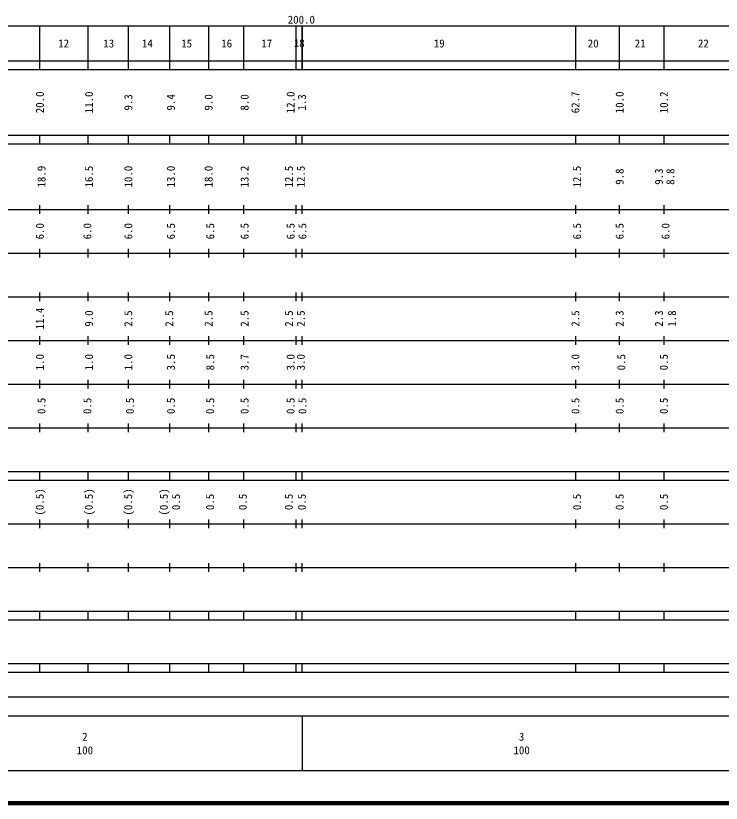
# Model space of a CAD drawing. Units: millimetres on the paper, enlarged 1000 times. Extents: x 40000 to 680000, y 20000 to 380000.
# Drawn here: x 202453 to 364000, y 20000 to 200342 of the extents above; entities that cross this region are included whole.
import ezdxf
from ezdxf.enums import TextEntityAlignment as Align

# ---------------------------------------------------------------- set-up
doc = ezdxf.new("R2010")
doc.units = ezdxf.units.MM
doc.header["$LTSCALE"] = 1000
doc.layers.add('M-TTL', color=2, linetype='Continuous', lineweight=140)
doc.layers.add('M-TTL-BAND', color=7, linetype='Continuous', lineweight=25)
doc.styles.add('ＭＳ ゴシック', font='')
doc.styles.get('ＭＳ ゴシック').set_extended_font_data('MS Gothic')

msp = doc.modelspace()

# ---------------------------------------------------------------- linework, layer by layer
at = {"layer": 'M-TTL'}
msp.add_line((40000, 20000), (680000, 20000), dxfattribs=at)
at = {"layer": 'M-TTL-BAND'}
for p, q in [((68000, 198000), (579000, 198000)), ((208000, 188000), (208000, 198000)), ((219000, 188000), (219000, 198000)), ((228300, 188000), (228300, 198000)), ((237700, 188000), (237700, 198000)), ((246700, 188000), (246700, 198000)), ((254700, 188000), (254700, 198000)), ((266700, 188000), (266700, 198000)), ((268000, 198000), (268000, 188000)), ((268000, 188000), (268000, 198000)), ((330700, 188000), (330700, 198000)), ((340700, 188000), (340700, 198000)), ((350900, 188000), (350900, 198000)), ((40000, 190000), (579000, 190000)), ((40000, 188000), (579000, 188000)), ((40000, 173000), (579000, 173000)), ((208000, 171000), (208000, 173000)), ((219000, 171000), (219000, 173000)), ((228300, 171000), (228300, 173000)), ((237700, 171000), (237700, 173000)), ((246700, 171000), (246700, 173000)), ((254700, 171000), (254700, 173000)), ((266700, 171000), (266700, 173000)), ((268000, 171000), (268000, 173000)), ((330700, 171000), (330700, 173000)), ((340700, 171000), (340700, 173000)), ((350900, 171000), (350900, 173000)), ((40000, 171000), (579000, 171000)), ((208000, 155000), (208000, 157000)), ((219000, 155000), (219000, 157000)), ((228300, 155000), (228300, 157000)), ((237700, 155000), (237700, 157000)), ((246700, 155000), (246700, 157000)), ((254700, 155000), (254700, 157000)), ((266700, 155000), (266700, 157000)), ((268000, 155000), (268000, 157000)), ((330700, 155000), (330700, 157000)), ((340700, 155000), (340700, 157000)), ((350900, 155000), (350900, 157000)), ((40000, 156000), (579000, 156000)), ((208000, 145000), (208000, 147000)), ((219000, 145000), (219000, 147000)), ((228300, 145000), (228300, 147000)), ((237700, 145000), (237700, 147000)), ((246700, 145000), (246700, 147000)), ((254700, 145000), (254700, 147000)), ((266700, 145000), (266700, 147000)), ((268000, 145000), (268000, 147000)), ((330700, 145000), (330700, 147000)), ((340700, 145000), (340700, 147000)), ((350900, 145000), (350900, 147000)), ((46000, 146000), (579000, 146000)), ((52000, 136000), (579000, 136000)), ((208000, 135000), (208000, 137000)), ((219000, 135000), (219000, 137000)), ((228300, 135000), (228300, 137000)), ((237700, 135000), (237700, 137000)), ((246700, 135000), (246700, 137000)), ((254700, 135000), (254700, 137000)), ((266700, 135000), (266700, 137000)), ((268000, 135000), (268000, 137000)), ((330700, 135000), (330700, 137000)), ((340700, 135000), (340700, 137000)), ((350900, 135000), (350900, 137000)), ((208000, 125000), (208000, 127000)), ((219000, 125000), (219000, 127000)), ((228300, 125000), (228300, 127000)), ((237700, 125000), (237700, 127000)), ((246700, 125000), (246700, 127000)), ((254700, 125000), (254700, 127000)), ((266700, 125000), (266700, 127000)), ((268000, 125000), (268000, 127000)), ((330700, 125000), (330700, 127000)), ((340700, 125000), (340700, 127000)), ((350900, 125000), (350900, 127000)), ((46000, 126000), (579000, 126000)), ((52000, 116000), (579000, 116000)), ((208000, 115000), (208000, 117000)), ((219000, 115000), (219000, 117000)), ((228300, 115000), (228300, 117000)), ((237700, 115000), (237700, 117000)), ((246700, 115000), (246700, 117000)), ((254700, 115000), (254700, 117000)), ((266700, 115000), (266700, 117000)), ((268000, 115000), (268000, 117000)), ((330700, 115000), (330700, 117000)), ((340700, 115000), (340700, 117000)), ((350900, 115000), (350900, 117000)), ((208000, 105000), (208000, 107000)), ((219000, 105000), (219000, 107000)), ((228300, 105000), (228300, 107000)), ((237700, 105000), (237700, 107000)), ((246700, 105000), (246700, 107000)), ((254700, 105000), (254700, 107000)), ((266700, 105000), (266700, 107000)), ((268000, 105000), (268000, 107000)), ((330700, 105000), (330700, 107000)), ((340700, 105000), (340700, 107000)), ((350900, 105000), (350900, 107000)), ((46000, 106000), (579000, 106000)), ((40000, 96000), (579000, 96000)), ((208000, 94000), (208000, 96000)), ((219000, 94000), (219000, 96000)), ((228300, 94000), (228300, 96000)), ((237700, 94000), (237700, 96000)), ((246700, 94000), (246700, 96000)), ((254700, 94000), (254700, 96000)), ((266700, 94000), (266700, 96000)), ((268000, 94000), (268000, 96000)), ((330700, 94000), (330700, 96000)), ((340700, 94000), (340700, 96000)), ((350900, 94000), (350900, 96000)), ((40000, 94000), (579000, 94000)), ((208000, 83000), (208000, 85000)), ((219000, 83000), (219000, 85000)), ((228300, 83000), (228300, 85000)), ((237700, 83000), (237700, 85000)), ((246700, 83000), (246700, 85000)), ((254700, 83000), (254700, 85000)), ((266700, 83000), (266700, 85000)), ((268000, 83000), (268000, 85000)), ((330700, 83000), (330700, 85000)), ((340700, 83000), (340700, 85000)), ((350900, 83000), (350900, 85000)), ((49000, 84000), (579000, 84000)), ((40000, 74000), (579000, 74000)), ((208000, 73000), (208000, 75000)), ((219000, 73000), (219000, 75000)), ((228300, 73000), (228300, 75000)), ((237700, 73000), (237700, 75000)), ((246700, 73000), (246700, 75000)), ((254700, 73000), (254700, 75000)), ((266700, 73000), (266700, 75000)), ((268000, 73000), (268000, 75000)), ((330700, 73000), (330700, 75000)), ((340700, 73000), (340700, 75000)), ((350900, 73000), (350900, 75000)), ((40000, 64000), (579000, 64000)), ((208000, 62000), (208000, 64000)), ((219000, 62000), (219000, 64000)), ((228300, 62000), (228300, 64000)), ((237700, 62000), (237700, 64000)), ((246700, 62000), (246700, 64000)), ((254700, 62000), (254700, 64000)), ((266700, 62000), (266700, 64000)), ((268000, 62000), (268000, 64000)), ((330700, 62000), (330700, 64000)), ((340700, 62000), (340700, 64000)), ((350900, 62000), (350900, 64000)), ((40000, 62000), (579000, 62000)), ((40000, 52000), (579000, 52000)), ((208000, 50000), (208000, 52000)), ((219000, 50000), (219000, 52000)), ((228300, 50000), (228300, 52000)), ((237700, 50000), (237700, 52000)), ((246700, 50000), (246700, 52000)), ((254700, 50000), (254700, 52000)), ((266700, 50000), (266700, 52000)), ((268000, 50000), (268000, 52000)), ((330700, 50000), (330700, 52000)), ((340700, 50000), (340700, 52000)), ((350900, 50000), (350900, 52000)), ((40000, 50000), (579000, 50000)), ((70774, 44406), (553522, 44406)), ((40000, 40000), (579000, 40000)), ((268000, 40000), (268000, 27500)), ((68000, 27500), (579000, 27500))]:
    msp.add_line(p, q, dxfattribs=at)

# ---------------------------------------------------------------- texts
at = {"layer": 'M-TTL-BAND', "style": 'ＭＳ ゴシック'}
for s, p in [('200.0', (267844, 199445)), ('12', (213420, 194000)), ('13', (223754, 194000)), ('14', (232587, 194000)), ('15', (241588, 194000)), ('16', (250755, 194000)), ('17', (259922, 194000)), ('18', (267366, 194072)), ('19', (299423, 194000)), ('20', (334674, 194000)), ('21', (345425, 194000)), ('22', (359913, 194000)), ('2', (218288, 35238)), ('3', (318288, 35238)), ('100', (218288, 32131)), ('100', (318288, 32131))]:
    msp.add_text(s, height=1833, dxfattribs=at).set_placement(p, align=Align.MIDDLE_CENTER)
for s, p in [('20.0', (207969, 180500)), ('11.0', (219219, 180500)), ('9.3', (228220, 180500)), ('9.4', (237970, 180500)), ('9.0', (246595, 180500)), ('8.0', (254846, 180500)), ('12.0', (265382, 180500)), ('1.3', (267964, 180500)), ('62.7', (330598, 180500)), ('10.0', (340724, 180500)), ('10.2', (350849, 180500)), ('18.9', (208344, 163500)), ('16.5', (219219, 163500)), ('10.0', (228220, 163500)), ('13.0', (237970, 163500)), ('18.0', (246595, 163500)), ('13.2', (254846, 163500)), ('12.5', (265007, 163500)), ('12.5', (267714, 163500)), ('12.5', (330973, 163500)), ('9.8', (340724, 163500)), ('9.3', (349724, 163500)), ('8.8', (352349, 163500)), ('6.0', (207969, 151000)), ('6.0', (218844, 151000)), ('6.0', (228220, 151000)), ('6.5', (237970, 151000)), ('6.5', (246970, 151000)), ('6.5', (254846, 151000)), ('6.5', (265382, 151000)), ('6.5', (268089, 151000)), ('6.5', (330973, 151000)), ('6.5', (340724, 151000)), ('6.0', (351224, 151000)), ('11.4', (207969, 131000)), ('9.0', (219219, 131000)), ('2.5', (228220, 131000)), ('2.5', (237595, 131000)), ('2.5', (246595, 131000)), ('2.5', (254846, 131000)), ('2.5', (265007, 131000)), ('2.5', (267714, 131000)), ('2.5', (330598, 131000)), ('2.3', (340724, 131000)), ('2.3', (349724, 131000)), ('1.8', (352724, 131000)), ('1.0', (207969, 121000)), ('1.0', (219219, 121000)), ('1.0', (228220, 121000)), ('3.5', (237970, 121000)), ('8.5', (246970, 121000)), ('3.7', (254846, 121000)), ('3.0', (265382, 121000)), ('3.0', (267714, 121000)), ('3.0', (330598, 121000)), ('0.5', (341099, 121000)), ('0.5', (350849, 121000)), ('0.5', (208344, 111000)), ('0.5', (218844, 111000)), ('0.5', (228595, 111000)), ('0.5', (237970, 111000)), ('0.5', (246970, 111000)), ('0.5', (254846, 111000)), ('0.5', (265382, 111000)), ('0.5', (268089, 111000)), ('0.5', (330598, 111000)), ('0.5', (340724, 111000)), ('0.5', (350849, 111000)), ('(0.5)', (207933, 89000)), ('(0.5)', (219183, 89000)), ('(0.5)', (228183, 89000)), ('(0.5)', (236352, 89000)), ('0.5', (239146, 89000)), ('0.5', (246934, 89000)), ('0.5', (254434, 89000)), ('0.5', (264971, 89000)), ('0.5', (267940, 89000)), ('0.5', (330973, 89000)), ('0.5', (340724, 89000)), ('0.5', (350849, 89000))]:
    msp.add_text(s, height=1833, rotation=90, dxfattribs=at).set_placement(p, align=Align.MIDDLE_CENTER)

doc.saveas('drawing.dxf')
